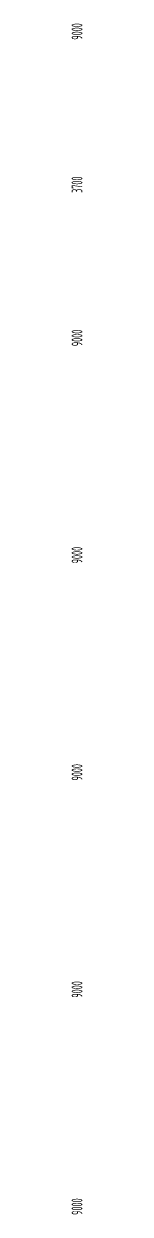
# Model space of a CAD drawing. Extents: x -473190 to 2138458, y -81875 to 2633646.
# Drawn here: x 1899166 to 1899614, y 108747 to 158079 of the extents above; entities that cross this region are included whole.
import ezdxf

# ---------------------------------------------------------------- set-up
doc = ezdxf.new("R2010")
doc.units = 0
doc.header["$LTSCALE"] = 1000
doc.layers.add('AXIS', color=3, linetype='Continuous')
doc.styles.add('_TCH_DIM_T3', font='tssdeng.shx', dxfattribs={"width": 0.564706, "bigfont": '@@@tssdchn.shx'})

msp = doc.modelspace()

# ---------------------------------------------------------------- texts
at = {"layer": 'AXIS', "color": 7, "char_height": 446.25, "attachment_point": 5, "rotation": 90, "style": '_TCH_DIM_T3'}
for s, insert in [('\\A1;9000', (1899390.5, 157760.6)), ('\\A1;3700', (1899390.5, 151410.6)), ('\\A1;9000', (1899390.5, 145060.6)), ('\\A1;9000', (1899390.5, 136060.6)), ('\\A1;9000', (1899390.5, 127060.6)), ('\\A1;9000', (1899390.5, 118060.6)), ('\\A1;9000', (1899390.5, 109060.6))]:
    msp.add_mtext(s, dxfattribs=dict(at, insert=insert))

doc.saveas('drawing.dxf')
